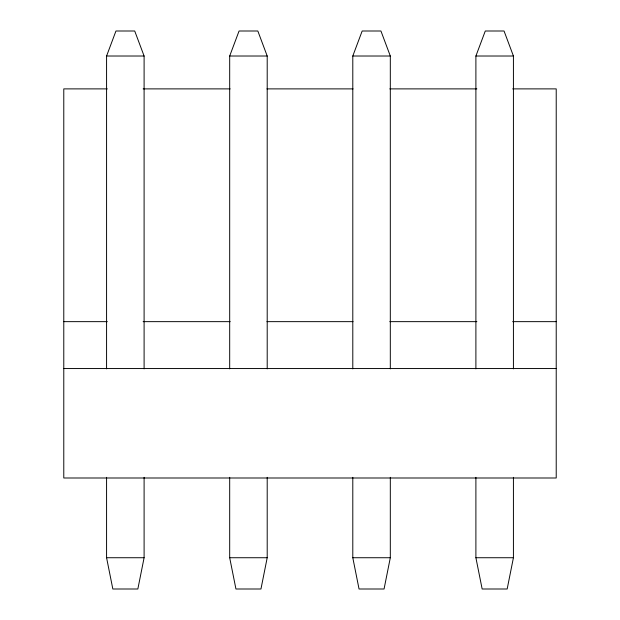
<?xml version="1.0" encoding="UTF-8"?>
<svg xmlns="http://www.w3.org/2000/svg" width="620" height="620" viewBox="0 0 620 620"><rect width="100%" height="100%" fill="white"/><g stroke="black" fill="none" stroke-linecap="round" stroke-linejoin="round"><path stroke-width="0.93" d="M144.103 477.338L144.103 557.729L137.849 589L112.832 589L106.578 557.729L106.578 477.338M267.204 477.338L267.204 557.729L260.958 589L235.941 589L229.687 557.729L229.687 477.338M390.313 477.338L390.313 557.729L384.059 589L359.042 589L352.796 557.729L352.796 477.338M513.422 477.338L513.422 557.729L507.168 589L482.151 589L475.896 557.729L475.896 477.338M106.578 368.861L106.578 56.017L115.956 31L134.718 31L144.103 56.017L144.103 368.861M229.687 368.861L229.687 56.017L239.064 31L257.827 31L267.204 56.017L267.204 368.861M352.796 368.861L352.796 56.017L362.173 31L380.936 31L390.313 56.017L390.313 368.861M475.896 368.861L475.896 56.017L485.282 31L504.045 31L513.422 56.017L513.422 368.861M106.578 56.017L144.103 56.017M229.687 56.017L267.204 56.017M352.796 56.017L390.313 56.017M475.896 56.017L513.422 56.017M107.322 88.885L63.782 88.885L63.782 477.997L556.218 477.997L556.218 88.885L512.678 88.885M143.119 88.885L230.183 88.885M266.949 88.885L353.051 88.885M389.817 88.885L476.881 88.885M63.782 321.648L107.322 321.648M143.119 321.648L230.183 321.648M266.949 321.648L353.051 321.648M389.817 321.648L476.881 321.648M512.678 321.648L556.218 321.648M63.782 368.551L556.218 368.551M106.578 557.729L144.103 557.729M229.687 557.729L267.204 557.729M352.796 557.729L390.313 557.729M475.896 557.729L513.422 557.729"/></g></svg>
